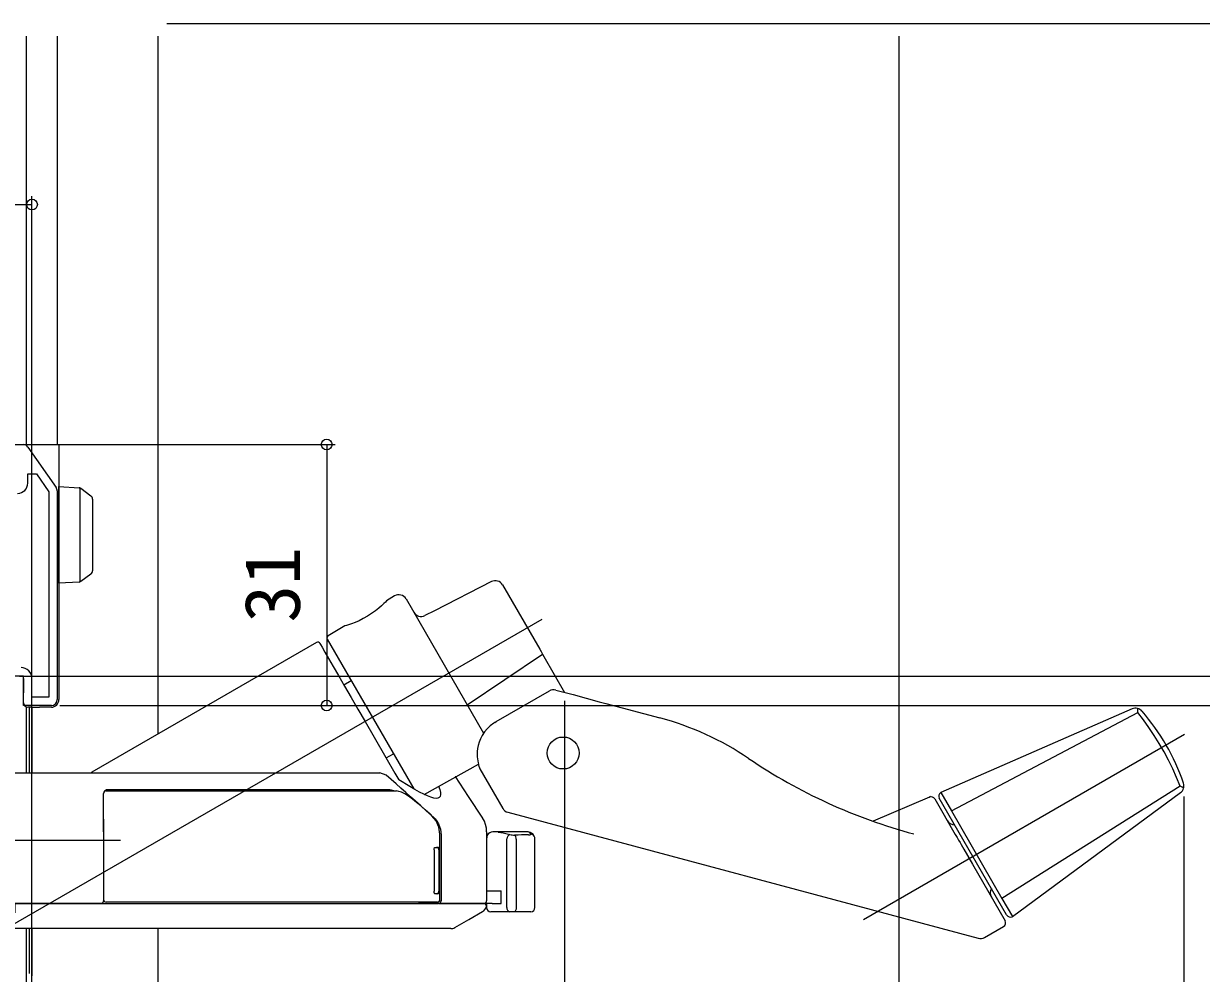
# Model space of a CAD drawing. Units: millimetres, scale not verified. Extents: x -525 to 525, y -783 to 779.
# Drawn here: x -256.1 to -116.2, y 126.9 to 239.8 of the extents above; entities that cross this region are included whole.
import ezdxf
from ezdxf.enums import TextEntityAlignment as Align

# ---------------------------------------------------------------- set-up
doc = ezdxf.new("R2010")
doc.units = ezdxf.units.MM
doc.header["$LTSCALE"] = 4
for name, color, linetype in [('0-3_YKK_11', 7, 'Continuous'), ('0-4_YKK_12', 2, 'Continuous'), ('0-5_YKK_13', 4, 'Continuous'), ('0-7_YKK_D', 6, 'Continuous'), ('0-9_YSS_K', 3, 'Continuous')]:
    doc.layers.add(name, color=color, linetype=linetype)
doc.styles.add('ＭＳ ゴシック', font='')
doc.styles.get('ＭＳ ゴシック').set_extended_font_data('MS Gothic')

msp = doc.modelspace()

# ---------------------------------------------------------------- linework, layer by layer
at = {"layer": '0-3_YKK_11'}
for p, q in [((-255.6, 189.453), (-252.234, 184.633)), ((-252.108, 184.233), (-252.108, 159.453))]:
    msp.add_line(p, q, dxfattribs=at)
for points in [[(-255.608, 185.153), (-255.608, 186.253), (-254.585, 186.253), (-253.108, 184.138)], [(-253.108, 184.138), (-253.108, 159.753), (-255.108, 159.753), (-255.108, 161.953)], [(-252.808, 158.753), (-256.108, 158.753), (-256.108, 162.253), (-259.408, 162.253)]]:
    msp.add_lwpolyline(points, dxfattribs=at)
for centre, radius, start, end in [((-256.173, 189.053), 0.7, 34.91945, 90.00006), ((-256.808, 185.153), 1.2, 270.00001, 359.99999), ((-252.808, 184.233), 0.7, 359.99992, 34.91935), ((-256.408, 161.953), 1.3, 0.00001, 89.99999), ((-252.808, 159.453), 0.7, 270.00001, 359.99999)]:
    msp.add_arc(centre, radius, start, end, dxfattribs=at)
at = {"layer": '0-4_YKK_12'}
for p, q in [((-255.808, 238.253), (-255.808, 189.753)), ((-252.108, 238.253), (-252.108, 189.753)), ((-240.108, 155.377), (-240.108, 238.253)), ((-255.108, 158.553), (-255.108, 150.753)), ((-255.108, 132.253), (-255.108, 126.63)), ((-240.108, 94.253), (-240.108, 132.253))]:
    msp.add_line(p, q, dxfattribs=at)
at = {"layer": '0-5_YKK_13'}
for p, q in [((-255.408, 189.753), (-255.108, 189.753)), ((-252.808, 189.753), (-251.908, 189.753)), ((-251.908, 189.753), (-251.908, 159.553)), ((-251.908, 184.767), (-249.493, 184.619)), ((-251.908, 183.769), (-251.908, 184.767)), ((-249.406, 184.601), (-249.406, 173.434)), ((-249.335, 184.562), (-249.319, 184.551)), ((-249.319, 184.551), (-248.114, 183.672)), ((-247.908, 183.268), (-247.908, 182.864)), ((-249.319, 173.484), (-249.335, 173.472)), ((-248.114, 174.362), (-249.319, 173.484)), ((-199.226, 173.077), (-194.81, 165.429)), ((-212.056, 171.764), (-212.986, 171.205)), ((-210.675, 171.407), (-201.474, 155.471)), ((-194.55, 168.978), (-258.841, 131.86)), ((-217.964, 168.215), (-219.933, 167.032)), ((-220.038, 166.624), (-209.778, 148.853)), ((-221.312, 166.229), (-248.002, 150.82)), ((-203.426, 158.852), (-194.483, 164.861)), ((-194.308, 164.559), (-191.857, 160.314)), ((-256.108, 161.953), (-256.108, 160.253)), ((-217.187, 161.683), (-218.053, 161.183)), ((-256.108, 160.094), (-256.108, 160.253)), ((-256.108, 159.053), (-256.108, 160.094)), ((-251.908, 159.553), (-251.908, 159.453)), ((-199.967, 156.844), (-193.651, 160.491)), ((-192.892, 160.591), (-190.843, 160.042)), ((-190.843, 160.042), (-187.729, 159.208)), ((-255.758, 150.753), (-255.758, 158.576)), ((-255.248, 158.553), (-255.608, 158.553)), ((-255.408, 150.753), (-255.408, 158.553)), ((-252.808, 158.553), (-254.208, 158.553)), ((-186.93, 158.994), (-186.926, 158.992)), ((-124.438, 158.347), (-147.17, 148.413)), ((-215.553, 156.853), (-212, 150.7)), ((-200.142, 156.743), (-200.261, 156.67)), ((-200.142, 156.743), (-199.967, 156.844)), ((-145.925, 146.257), (-123.794, 157.926)), ((-118.252, 155.294), (-156.361, 133.292)), ((-213.053, 152.523), (-212.187, 153.023)), ((-208.528, 148.193), (-202.085, 151.787)), ((-201.976, 151.388), (-202.085, 151.787)), ((-201.912, 151.231), (-199.204, 146.539)), ((-257.108, 150.753), (-247.108, 150.753)), ((-213.029, 150.48), (-213.81, 150.753)), ((-212, 150.7), (-211.551, 149.921)), ((-204.837, 150.338), (-204.816, 150.309)), ((-246.608, 145.386), (-246.608, 148.303)), ((-147.17, 148.413), (-147.206, 148.388)), ((-118.744, 149.179), (-139.915, 135.847)), ((-138.67, 133.691), (-118.701, 148.411)), ((-148.512, 147.861), (-155.228, 145.01)), ((-148.396, 147.937), (-148.569, 147.837)), ((-147.884, 147.65), (-145.459, 143.451)), ((-139.354, 133.876), (-147.352, 147.729)), ((-207.616, 145.653), (-207.491, 145.541)), ((-198.596, 146.073), (-142.735, 131.105)), ((-259.108, 142.753), (-244.608, 142.753)), ((-246.608, 143.758), (-246.608, 143.91)), ((-246.608, 143.758), (-246.608, 135.553)), ((-206.663, 141.657), (-206.663, 143.49)), ((-206.512, 143.35), (-206.512, 135.553)), ((-201.109, 135.553), (-201.109, 143.757)), ((-196.459, 143.748), (-200.17, 143.748)), ((-198.709, 134.753), (-198.709, 142.929)), ((-197.609, 142.872), (-197.609, 134.753)), ((-195.375, 134.753), (-195.375, 142.971)), ((-207.353, 141.603), (-207.353, 136.703)), ((-207.272, 141.903), (-207.065, 141.903)), ((-207.065, 141.903), (-206.958, 141.903)), ((-206.776, 141.603), (-206.776, 136.703)), ((-206.658, 136.703), (-206.658, 141.603)), ((-207.065, 136.403), (-207.272, 136.403)), ((-206.958, 136.403), (-207.065, 136.403)), ((-206.663, 135.703), (-206.663, 136.648)), ((-201.109, 136.753), (-200.464, 136.753)), ((-200.464, 136.753), (-199.405, 136.753)), ((-199.405, 135.253), (-199.405, 136.753)), ((-246.908, 135.253), (-257.108, 135.253)), ((-206.803, 135.253), (-209.208, 135.253)), ((-200.464, 135.253), (-201.218, 135.253)), ((-201.115, 135.253), (-201.115, 134.753)), ((-200.464, 135.253), (-199.405, 135.253)), ((-198.374, 134.253), (-200.615, 134.253)), ((-197.824, 134.253), (-198.374, 134.253)), ((-196.159, 134.253), (-197.824, 134.253)), ((-195.875, 134.253), (-196.159, 134.253)), ((-138.709, 133.673), (-138.67, 133.691)), ((-255.758, 123.342), (-255.758, 132.253)), ((-255.408, 126.93), (-255.408, 132.253)), ((-141.976, 131.205), (-139.719, 132.508))]:
    msp.add_line(p, q, dxfattribs=at)
for points in [[(-265.108, 189.753), (-256.608, 189.753), (-255.408, 189.753)], [(-255.108, 189.753), (-254.208, 189.753), (-252.808, 189.753)], [(-249.493, 173.415), (-251.908, 173.267), (-251.908, 174.265), (-251.908, 183.769)], [(-247.908, 182.864), (-247.908, 175.17), (-247.908, 174.766)], [(-200.546, 173.468), (-207.322, 170.016), (-208.447, 169.443)], [(-212.984, 171.202), (-213.012, 171.173), (-213.134, 171.048), (-213.328, 170.856), (-213.594, 170.606), (-213.929, 170.312), (-214.327, 169.993), (-214.778, 169.667), (-215.265, 169.354), (-215.77, 169.069), (-216.268, 168.824), (-216.737, 168.623), (-217.154, 168.465), (-217.501, 168.348), (-217.761, 168.267), (-217.926, 168.221), (-217.965, 168.211), (-217.962, 168.211)], [(-220.903, 166.119), (-220.837, 166.005), (-220.641, 165.666), (-220.319, 165.109), (-219.881, 164.349), (-219.336, 163.405), (-218.697, 162.299), (-217.981, 161.06), (-217.206, 159.716), (-216.39, 158.302), (-215.553, 156.853)], [(-194.81, 165.429), (-194.651, 165.152), (-194.482, 164.86), (-194.308, 164.559)], [(-255.248, 158.553), (-254.851, 158.553), (-254.508, 158.553), (-254.208, 158.553)], [(-187.729, 159.208), (-186.943, 158.997), (-180.559, 157.286)], [(-118.744, 149.179), (-119.169, 150.207), (-119.631, 151.23), (-120.132, 152.246), (-120.667, 153.249), (-121.237, 154.235), (-121.837, 155.199), (-122.464, 156.136), (-123.117, 157.045), (-123.794, 157.926), (-123.79, 158.191), (-123.784, 158.398)], [(-200.261, 156.67), (-200.687, 156.359), (-201.06, 156.001), (-201.377, 155.611), (-201.638, 155.205), (-201.844, 154.794), (-202, 154.389), (-202.111, 153.999), (-202.184, 153.628), (-202.225, 153.28), (-202.238, 152.958), (-202.231, 152.666), (-202.208, 152.403), (-202.173, 152.164), (-202.13, 151.954), (-202.085, 151.787)], [(-247.108, 150.753), (-242.348, 150.753), (-237.597, 150.753), (-232.856, 150.753), (-228.126, 150.753), (-223.406, 150.753), (-218.703, 150.753), (-218.121, 150.753), (-217.842, 150.753), (-217.573, 150.753), (-217.319, 150.753), (-217.084, 150.753), (-216.868, 150.753), (-216.671, 150.753), (-216.498, 150.753), (-216.347, 150.753), (-216.22, 150.753), (-216.098, 150.753), (-215.619, 150.753), (-215.15, 150.753), (-214.693, 150.753), (-214.246, 150.753), (-213.81, 150.753)], [(-207.265, 145.314), (-207.838, 145.834), (-208.412, 146.354), (-208.986, 146.873), (-209.562, 147.391), (-210.138, 147.908), (-210.714, 148.424), (-211.292, 148.94), (-211.87, 149.454), (-212.45, 149.968), (-213.029, 150.48)], [(-206.829, 149.188), (-206.69, 148.782), (-206.602, 148.434), (-206.588, 148.166), (-206.633, 147.964), (-206.734, 147.819), (-206.895, 147.738), (-207.118, 147.721), (-207.4, 147.762), (-207.74, 147.861), (-208.137, 148.015), (-208.589, 148.222), (-209.091, 148.476), (-209.641, 148.775), (-210.242, 149.123), (-211.551, 149.921)], [(-201.579, 145.371), (-203.278, 147.962), (-204.816, 150.308)], [(-246.308, 148.603), (-236.644, 148.603), (-231.821, 148.603), (-227.008, 148.603), (-217.396, 148.603), (-216.808, 148.603), (-216.229, 148.603), (-215.667, 148.603), (-215.395, 148.603), (-215.133, 148.603), (-214.882, 148.603), (-214.643, 148.603), (-214.42, 148.603), (-214.21, 148.603), (-214.017, 148.603), (-213.84, 148.603), (-213.68, 148.603), (-213.535, 148.603), (-213.403, 148.603), (-213.281, 148.603), (-213.059, 148.603), (-212.636, 148.603), (-211.803, 148.603)], [(-212.606, 148.753), (-213.024, 148.753), (-213.453, 148.753), (-213.891, 148.753), (-214.339, 148.753), (-214.458, 148.753), (-214.593, 148.753), (-214.745, 148.753), (-214.913, 148.753), (-215.096, 148.753), (-215.294, 148.753), (-215.508, 148.753), (-215.739, 148.753), (-215.983, 148.753), (-216.237, 148.753), (-216.502, 148.753), (-216.777, 148.753), (-217.347, 148.753), (-217.929, 148.753), (-222.599, 148.753), (-227.282, 148.753), (-231.974, 148.753), (-236.676, 148.753), (-241.389, 148.753), (-246.108, 148.753)], [(-212.115, 148.603), (-212.392, 148.714), (-212.606, 148.753)], [(-208.931, 146.823), (-209.423, 147.237), (-209.911, 147.629), (-210.39, 147.977), (-210.847, 148.27), (-211.236, 148.465), (-211.525, 148.541), (-211.803, 148.603)], [(-147.17, 148.413), (-145.925, 146.257), (-139.915, 135.847), (-138.67, 133.691)], [(-118.33, 148.952), (-118.51, 149.048), (-118.744, 149.179)], [(-207.655, 145.692), (-208.293, 146.258), (-208.931, 146.823)], [(-206.663, 143.49), (-206.786, 144.309), (-207.117, 145.065), (-207.655, 145.692)], [(-207.491, 145.541), (-207.242, 145.287), (-207.025, 145.007), (-206.845, 144.706), (-206.701, 144.385), (-206.596, 144.047), (-206.533, 143.702), (-206.512, 143.35)], [(-246.608, 143.91), (-246.608, 144.677), (-246.608, 145.386)], [(-246.608, 145.237), (-246.608, 144.776), (-246.608, 144.276), (-246.608, 143.758)], [(-201.123, 143.758), (-201.129, 144.189), (-201.233, 144.614), (-201.382, 145.029), (-201.602, 145.4)], [(-199.742, 143.711), (-199.963, 143.732), (-200.178, 143.748), (-200.376, 143.747), (-200.56, 143.718), (-200.749, 143.65), (-200.94, 143.51), (-201.081, 143.285), (-201.09, 143.033)], [(-199.742, 143.711), (-199.142, 143.613), (-198.34, 143.418)], [(-198.34, 143.418), (-198.219, 143.393), (-198.078, 143.374), (-197.93, 143.362), (-197.787, 143.36)], [(-195.844, 143.472), (-195.903, 143.571), (-195.987, 143.655), (-196.12, 143.71), (-196.301, 143.735), (-196.502, 143.748)], [(-195.45, 143.24), (-195.626, 143.499), (-195.89, 143.658), (-196.164, 143.731), (-196.459, 143.748)], [(-196.124, 143.4), (-196.002, 143.408), (-195.91, 143.424), (-195.858, 143.446), (-195.844, 143.472)], [(-195.375, 142.971), (-195.384, 143.073), (-195.388, 143.09)], [(-145.459, 143.451), (-145.25, 143.088), (-145.059, 142.757), (-144.895, 142.473)], [(-207.353, 141.603), (-207.349, 141.697), (-207.337, 141.781), (-207.319, 141.847), (-207.296, 141.889), (-207.272, 141.903)], [(-144.895, 142.473), (-144.767, 142.252), (-144.612, 141.983), (-144.447, 141.698)], [(-144.447, 141.698), (-143.407, 139.896), (-139.536, 133.191)], [(-207.272, 136.403), (-207.296, 136.417), (-207.319, 136.458), (-207.337, 136.524), (-207.349, 136.609), (-207.353, 136.703)], [(-257.108, 134.131), (-257.108, 134.21), (-257.108, 134.304), (-257.108, 134.412), (-257.108, 134.531), (-257.108, 134.66), (-257.108, 134.795), (-257.108, 134.934), (-257.108, 135.092), (-257.108, 135.209), (-257.108, 135.253), (-255.68, 135.253), (-254.252, 135.253), (-252.824, 135.253), (-251.396, 135.253), (-249.967, 135.253), (-248.539, 135.253), (-247.111, 135.253)], [(-247.111, 135.253), (-235.042, 135.253), (-222.991, 135.253), (-216.977, 135.253), (-213.977, 135.253), (-213.245, 135.253), (-212.54, 135.253), (-212.2, 135.253), (-211.87, 135.253), (-211.552, 135.253), (-211.245, 135.253), (-210.951, 135.253), (-210.67, 135.253), (-210.405, 135.253), (-210.156, 135.253), (-209.924, 135.253), (-209.711, 135.253), (-209.517, 135.253), (-209.344, 135.253), (-209.188, 135.253), (-209.047, 135.253), (-208.919, 135.253), (-208.802, 135.253), (-208.589, 135.253), (-208.392, 135.253), (-207.587, 135.253), (-207.392, 135.253), (-207.207, 135.253), (-206.858, 135.253)], [(-206.954, 135.403), (-207.713, 135.403), (-208.461, 135.403), (-208.662, 135.403), (-208.77, 135.403), (-208.886, 135.403), (-209.013, 135.403), (-209.154, 135.403), (-209.31, 135.403), (-209.483, 135.403), (-209.672, 135.403), (-209.878, 135.403), (-210.099, 135.403), (-210.336, 135.403), (-210.588, 135.403), (-210.855, 135.403), (-211.136, 135.403), (-211.43, 135.403), (-211.736, 135.403), (-212.053, 135.403), (-212.379, 135.403), (-212.715, 135.403), (-213.408, 135.403), (-214.122, 135.403), (-217.036, 135.403), (-222.879, 135.403), (-234.585, 135.403), (-246.308, 135.403)], [(-201.474, 135.253), (-201.497, 135.253), (-201.73, 135.253), (-202.171, 135.253), (-202.766, 135.253), (-203.518, 135.253), (-204.443, 135.253), (-205.56, 135.253), (-206.803, 135.253)], [(-206.755, 135.253), (-205.484, 135.253), (-204.413, 135.253), (-203.508, 135.253), (-202.76, 135.253), (-202.18, 135.253), (-201.767, 135.253), (-201.512, 135.253), (-201.434, 135.253)], [(-197.609, 134.753), (-197.613, 134.655), (-197.625, 134.561), (-197.645, 134.475), (-197.672, 134.399), (-197.705, 134.337), (-197.742, 134.291), (-197.782, 134.262), (-197.824, 134.253)], [(-204.896, 132.375), (-203.241, 133.331), (-201.587, 134.286)], [(-213.679, 132.253), (-213.998, 132.253), (-214.341, 132.253), (-215.069, 132.253), (-221.056, 132.253), (-227.052, 132.253), (-233.059, 132.253), (-257.108, 132.253)], [(-205.382, 132.253), (-205.434, 132.253), (-205.505, 132.253), (-205.554, 132.253), (-205.615, 132.253), (-205.691, 132.253), (-205.784, 132.253), (-205.892, 132.253), (-206.015, 132.253), (-206.152, 132.253), (-206.302, 132.253), (-206.465, 132.253), (-206.64, 132.253), (-206.826, 132.253), (-207.025, 132.253), (-207.236, 132.253), (-207.46, 132.253), (-207.698, 132.253), (-207.949, 132.253), (-208.213, 132.253), (-208.491, 132.253), (-208.78, 132.253), (-209.082, 132.253), (-209.396, 132.253), (-209.721, 132.253), (-210.401, 132.253), (-210.759, 132.253), (-211.135, 132.253), (-211.536, 132.253), (-211.95, 132.253), (-212.148, 132.253), (-212.333, 132.253), (-212.526, 132.253), (-212.642, 132.253), (-212.78, 132.253), (-212.947, 132.253), (-213.15, 132.253), (-213.266, 132.253), (-213.394, 132.253), (-213.679, 132.253)]]:
    msp.add_lwpolyline(points, dxfattribs=at)
msp.add_circle((-192.03, 153.113), 1.9, dxfattribs=at)
for centre, radius, start, end in [((-249.512, 184.32), 0.3, 53.90514, 86.5), ((-248.408, 183.268), 0.5, 0, 53.90514), ((-249.512, 173.714), 0.3, 273.5, 306.09486), ((-248.408, 174.766), 0.5, 306.09486, 0), ((-200.092, 172.577), 1, 30, 117), ((-211.541, 170.907), 1, 30, 121), ((-208.901, 170.334), 1, 210, 297), ((-219.778, 166.774), 0.3, 121, 210), ((-221.162, 165.969), 0.3, 30, 120), ((-193.151, 159.625), 1, 75, 120), ((-255.608, 159.053), 0.5, 180, 270), ((-252.808, 159.453), 0.9, 270, 0), ((-124.038, 157.431), 1, 40.87911, 113.60512), ((-143.318, 140.742), 26.5, 30.15059, 40.87911), ((-189.617, 123.479), 35, 55.90895, 75), ((-143.388, 140.863), 26.5, 19.12089, 29.84941), ((-201.301, 151.571), 0.7, 195.15211, 209.08339), ((-133.566, 206.294), 65, 235.90895, 255), ((-248.252, 151.253), 0.5, 270, 300.01932), ((-246.308, 148.303), 0.3, 90, 180), ((-246.108, 148.253), 0.5, 90, 155.15826), ((-146.919, 147.979), 0.5, 125, 210), ((-119.294, 149.215), 1, 306.39488, 19.12089), ((-148.317, 147.4), 0.5, 30, 113), ((-198.338, 147.039), 1, 209.45768, 255), ((-145.545, 145.599), 1, 210, 270), ((-198.171, 142.907), 0.538, 108.29207, 177.71647), ((-198.201, 142.933), 0.595, 354.17858, 45.92961), ((-195.868, 142.979), 0.493, 13.05287, 87.14444), ((-207.071, 141.608), 0.295, 359.02747, 88.99349), ((-206.958, 141.603), 0.3, 0, 90), ((-246.308, 135.703), 0.3, 180, 270), ((-207.071, 136.698), 0.295, 271.00649, 0.97255), ((-206.958, 136.703), 0.3, 270, 0), ((-206.959, 135.698), 0.295, 270.91281, 0.88387), ((-140.295, 136.506), 1, 150, 210), ((-246.908, 135.553), 0.3, 270, 314.31618), ((-246.908, 135.553), 0.3, 314.31618, 0), ((-206.807, 135.548), 0.296, 270.88734, 0.85965), ((-202.109, 135.139), 1, 299.99383, 344.51239), ((-201.434, 134.953), 0.3, 344.51006, 90.00023), ((-201.409, 135.553), 0.3, 269.99943, 357.82432), ((-200.615, 134.753), 0.5, 180, 270), ((-198.271, 134.684), 0.443, 171.03282, 256.52544), ((-195.875, 134.753), 0.5, 270, 0), ((-139.969, 132.941), 0.5, 300, 30), ((-138.921, 134.126), 0.5, 210, 295), ((-205.377, 133.253), 1, 269.99994, 299.71724), ((-142.476, 132.071), 1, 255, 300)]:
    msp.add_arc(centre, radius, start, end, dxfattribs=at)
msp.add_ellipse((-165.586, 127.503), major_axis=(147.377, 0), ratio=0.110261, start_param=1.7795188, end_param=1.7910678, dxfattribs=at)
at = {"layer": '0-7_YKK_D'}
for p, q in [((-239.108, 239.753), (-60.295, 239.753)), ((-370.108, 218.253), (-255.108, 218.253)), ((-255.108, 121.253), (-255.108, 219.253)), ((-255.173, 189.753), (-219.108, 189.753)), ((-220.108, 189.753), (-220.108, 158.753)), ((-256.608, 162.253), (-80.295, 162.253)), ((-256.608, 162.253), (-80.295, 162.253)), ((-251.808, 158.753), (-100.295, 158.753)), ((-251.808, 158.753), (-219.108, 158.753)), ((-251.808, 158.753), (-100.295, 158.753)), ((-191.857, 159.314), (-191.857, 15.753)), ((-118.33, 147.952), (-118.33, -4.247))]:
    msp.add_line(p, q, dxfattribs=at)
for centre in [(-255.108, 218.253), (-220.108, 189.753), (-220.108, 158.753)]:
    msp.add_circle(centre, 0.637, dxfattribs=at)
at = {"layer": '0-9_YSS_K'}
msp.add_lwpolyline([(-155.108, 74.753), (-152.109, 74.753), (-152.109, 238.253)], dxfattribs=at)

# ---------------------------------------------------------------- texts
at = {"layer": '0-7_YKK_D', "style": 'ＭＳ ゴシック'}
msp.add_text('31', height=6.598, rotation=90, dxfattribs=at).set_placement((-221.308, 168.602), align=Align.BOTTOM_LEFT)

doc.saveas('drawing.dxf')
